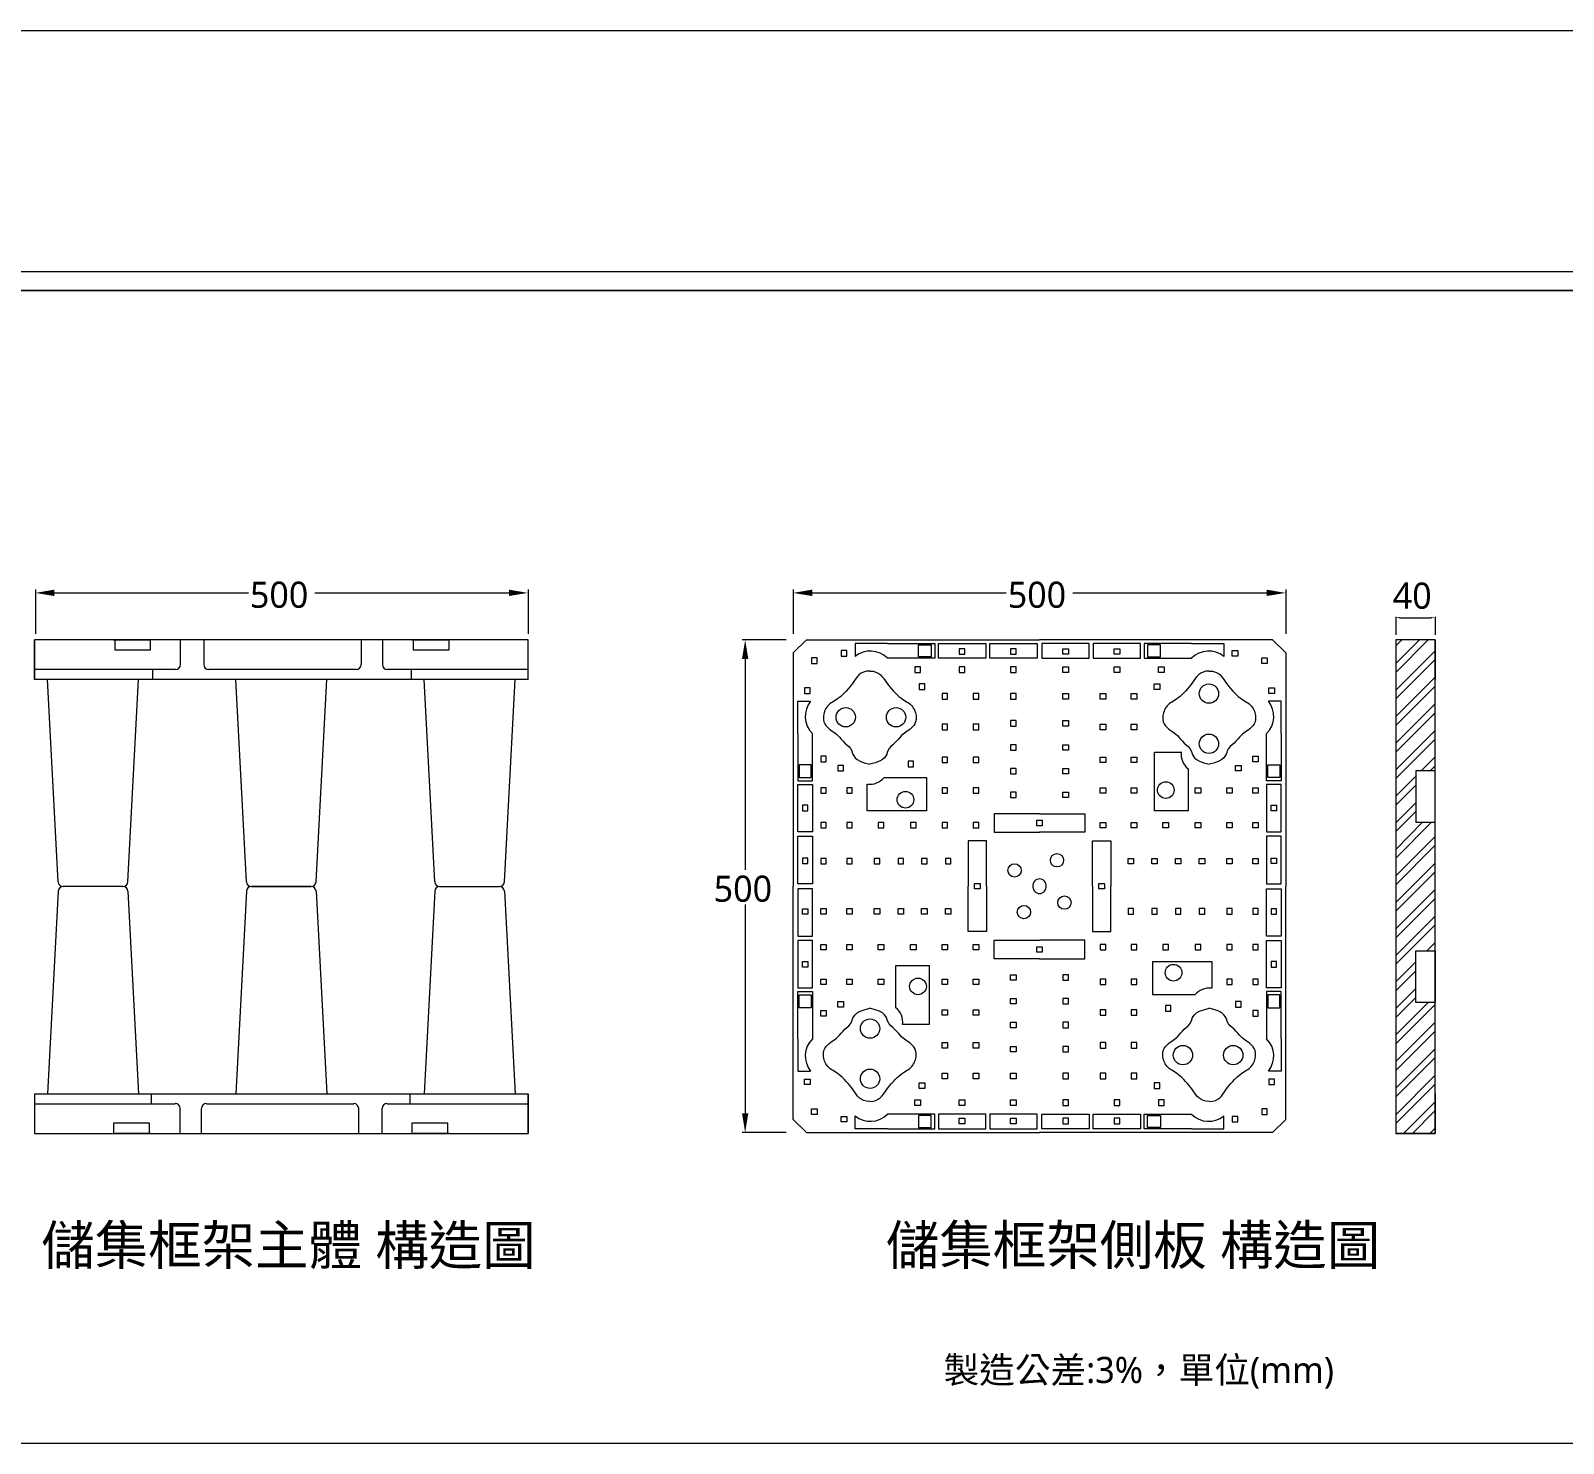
# Model space of a CAD drawing. Header units: millimetres. Extents: x 5208 to 9408, y 10 to 2980.
# Drawn here: x 6157 to 7330, y 1899 to 2980 of the extents above; entities that cross this region are included whole.
import ezdxf

# ---------------------------------------------------------------- set-up
doc = ezdxf.new("R2010")
doc.units = ezdxf.units.MM
doc.styles.add('微軟正黑體-20', font='Microsoft JhengHei.ttf', dxfattribs={"height": 20})
doc.styles.add('微軟正黑體-30', font='Microsoft JhengHei.ttf', dxfattribs={"height": 30})

msp = doc.modelspace()

# ---------------------------------------------------------------- linework, layer by layer
at = {"lineweight": 5}
for p, q in [((5207.7, 2980.1, 163.2), (9407.7, 2980.1, 163.2)), ((5394.7, 2781.3, 163.2), (9220.6, 2781.3, 163.2)), ((9220.6, 2781.3, 163.2), (5394.7, 2781.3, 163.2)), ((6160.2, 2552.2), (6160.2, 2518.3)), ((6174.7, 2549.7), (6323.3, 2549.7)), ((6374.1, 2549.7), (6522.6, 2549.7)), ((6537.3, 2552.2), (6537.3, 2518.3)), ((6740.2, 2552.2), (6740.2, 2518.3)), ((6754.8, 2549.7), (6903.4, 2549.7)), ((6954.2, 2549.7), (7102.6, 2549.7)), ((7117.4, 2552.2), (7117.4, 2518.3)), ((7201.5, 2531.3), (7201.5, 2517.6)), ((7204.8, 2530.7), (7228.3, 2530.7)), ((7231.6, 2531.3), (7231.6, 2517.6)), ((6537.3, 2513.8), (6159.5, 2513.8)), ((6159.5, 2513.8), (6159.5, 2483.4)), ((6159.5, 2483.4), (6159.5, 2513.8)), ((6220, 2513.8), (6247.5, 2513.8)), ((6248.4, 2513.8), (6220.9, 2513.8)), ((6220.9, 2513.8), (6220.9, 2506.1)), ((6248.4, 2506.1), (6248.4, 2513.8)), ((6271.1, 2513.8), (6271.1, 2494.8)), ((6289.1, 2513.8), (6289.1, 2494.8)), ((6409.5, 2513.8), (6409.5, 2494.8)), ((6425.8, 2513.8), (6425.8, 2494.8)), ((6448.4, 2513.8), (6475.9, 2513.8)), ((6476.8, 2513.8), (6449.3, 2513.8)), ((6449.3, 2513.8), (6449.3, 2506.1)), ((6476.8, 2506.1), (6476.8, 2513.8)), ((6537.3, 2483.4), (6537.3, 2513.8)), ((6735, 2513.8), (6701.1, 2513.8)), ((6750.4, 2513.8), (6740.2, 2503.8)), ((6750.4, 2513.8), (6928.8, 2513.8)), ((6812.4, 2510.9), (6787.6, 2510.9)), ((6787.6, 2510.9), (6787.6, 2501.1)), ((6812.4, 2510.9), (6848.7, 2510.9)), ((6848.7, 2510.9), (6848.7, 2499.7)), ((6851.4, 2499.7), (6851.4, 2510.9)), ((6851.4, 2510.9), (6887.6, 2510.9)), ((6887.6, 2510.9), (6887.6, 2499.7)), ((6890.7, 2499.7), (6890.7, 2510.9)), ((6890.7, 2510.9), (6926.9, 2510.9)), ((6926.9, 2510.9), (6926.9, 2499.7)), ((7107.2, 2513.8), (6928.8, 2513.8)), ((6966.9, 2510.9), (6930.7, 2510.9)), ((6930.7, 2510.9), (6930.7, 2499.7)), ((6966.9, 2499.7), (6966.9, 2510.9)), ((7006.2, 2510.9), (6970, 2510.9)), ((6970, 2510.9), (6970, 2499.7)), ((7006.2, 2499.7), (7006.2, 2510.9)), ((7045.2, 2510.9), (7009, 2510.9)), ((7009, 2510.9), (7009, 2499.7)), ((7045.2, 2510.9), (7070, 2510.9)), ((7070, 2510.9), (7070, 2501.1)), ((7107.2, 2513.8), (7117.4, 2503.8)), ((7231.6, 2513.8), (7201.5, 2513.8)), ((7201.5, 2513.8), (7201.5, 2136)), ((7231.6, 2136), (7231.6, 2513.8)), ((7231.6, 2513.8), (7231.6, 2483.4)), ((6220.9, 2506.1), (6248.4, 2506.1)), ((6449.3, 2506.1), (6476.8, 2506.1)), ((6703.5, 2499.2), (6703.5, 2337.6)), ((6740.2, 2503.8), (6740.2, 2325.2)), ((6754.4, 2499.9), (6754.4, 2495.6)), ((6758.6, 2499.9), (6754.4, 2499.9)), ((6758.6, 2495.6), (6758.6, 2499.9)), ((6777, 2505.6), (6777, 2501.4)), ((6781.2, 2505.6), (6777, 2505.6)), ((6777, 2501.4), (6781.2, 2501.4)), ((6781.2, 2501.4), (6781.2, 2505.6)), ((6848.7, 2499.7), (6812.4, 2499.7)), ((6836.2, 2509.9), (6846, 2509.9)), ((6836.2, 2500.7), (6836.2, 2509.9)), ((6846, 2500.7), (6836.2, 2500.7)), ((6846, 2509.9), (6846, 2500.7)), ((6887.6, 2499.7), (6851.4, 2499.7)), ((6867.4, 2507), (6867.4, 2502.8)), ((6871.6, 2507), (6867.4, 2507)), ((6867.4, 2502.8), (6871.6, 2502.8)), ((6871.6, 2502.8), (6871.6, 2507)), ((6926.9, 2499.7), (6890.7, 2499.7)), ((6906.7, 2507), (6906.7, 2502.8)), ((6910.9, 2507), (6906.7, 2507)), ((6906.7, 2502.8), (6910.9, 2502.8)), ((6910.9, 2502.8), (6910.9, 2507)), ((6930.7, 2499.7), (6966.9, 2499.7)), ((6946.7, 2502.8), (6946.7, 2507)), ((6946.7, 2507), (6950.9, 2507)), ((6950.9, 2502.8), (6946.7, 2502.8)), ((6950.9, 2507), (6950.9, 2502.8)), ((6970, 2499.7), (7006.2, 2499.7)), ((6986, 2502.8), (6986, 2507)), ((6986, 2507), (6990.3, 2507)), ((6990.3, 2502.8), (6986, 2502.8)), ((6990.3, 2507), (6990.3, 2502.8)), ((7009, 2499.7), (7045.2, 2499.7)), ((7021.4, 2509.9), (7011.6, 2509.9)), ((7011.6, 2509.9), (7011.6, 2500.7)), ((7011.6, 2500.7), (7021.4, 2500.7)), ((7021.4, 2500.7), (7021.4, 2509.9)), ((7076.4, 2501.4), (7076.4, 2505.6)), ((7076.4, 2505.6), (7080.6, 2505.6)), ((7080.6, 2501.4), (7076.4, 2501.4)), ((7080.6, 2505.6), (7080.6, 2501.4)), ((7099, 2495.6), (7099, 2499.9)), ((7099, 2499.9), (7103.2, 2499.9)), ((7103.2, 2499.9), (7103.2, 2495.6)), ((7117.4, 2503.8), (7117.4, 2325.2)), ((6267.4, 2491), (6159.5, 2491)), ((6250.1, 2483.4), (6250.1, 2491)), ((6405.7, 2491), (6292.9, 2491)), ((6537.3, 2491), (6429.6, 2491)), ((6448.1, 2483.5), (6448.1, 2491)), ((6754.4, 2495.6), (6758.6, 2495.6)), ((6833.3, 2493), (6833.3, 2488.8)), ((6837.6, 2493), (6833.3, 2493)), ((6833.3, 2488.8), (6837.6, 2488.8)), ((6837.6, 2488.8), (6837.6, 2493)), ((6867.4, 2493), (6867.4, 2488.8)), ((6871.6, 2493), (6867.4, 2493)), ((6867.4, 2488.8), (6871.6, 2488.8)), ((6871.6, 2488.8), (6871.6, 2493)), ((6906.7, 2493), (6906.7, 2488.8)), ((6910.9, 2493), (6906.7, 2493)), ((6906.7, 2488.8), (6910.9, 2488.8)), ((6910.9, 2488.8), (6910.9, 2493)), ((6946.7, 2488.8), (6946.7, 2493)), ((6946.7, 2493), (6950.9, 2493)), ((6950.9, 2488.8), (6946.7, 2488.8)), ((6950.9, 2493), (6950.9, 2488.8)), ((6986, 2488.8), (6986, 2493)), ((6986, 2493), (6990.3, 2493)), ((6990.3, 2488.8), (6986, 2488.8)), ((6990.3, 2493), (6990.3, 2488.8)), ((7020, 2488.8), (7020, 2493)), ((7020, 2493), (7024.3, 2493)), ((7024.3, 2488.8), (7020, 2488.8)), ((7024.3, 2493), (7024.3, 2488.8)), ((7103.2, 2495.6), (7099, 2495.6)), ((6537.3, 2483.4), (6159.5, 2483.4)), ((6177.6, 2328.5), (6169.4, 2483.4)), ((6230.9, 2328.5), (6239.1, 2483.4)), ((6321.7, 2328.5), (6313.5, 2483.4)), ((6375.1, 2328.5), (6383.3, 2483.4)), ((6465.9, 2328.5), (6457.7, 2483.4)), ((6519.2, 2328.5), (6527.4, 2483.4)), ((6749, 2477), (6749, 2472.8)), ((6753.2, 2477), (6749, 2477)), ((6753.2, 2472.8), (6753.2, 2477)), ((6836.8, 2480), (6836.8, 2475.8)), ((6841, 2480), (6836.8, 2480)), ((6836.8, 2475.8), (6841, 2475.8)), ((6841, 2475.8), (6841, 2480)), ((7016.6, 2475.8), (7016.6, 2480)), ((7016.6, 2480), (7020.8, 2480)), ((7020.8, 2475.8), (7016.6, 2475.8)), ((7020.8, 2480), (7020.8, 2475.8)), ((7104.4, 2472.8), (7104.4, 2477)), ((7104.4, 2477), (7108.6, 2477)), ((7108.6, 2477), (7108.6, 2472.8)), ((6743.9, 2442), (6743.9, 2466.8)), ((6743.9, 2466.8), (6753.6, 2466.8)), ((6749, 2472.8), (6753.2, 2472.8)), ((6854.3, 2472.6), (6854.3, 2468.4)), ((6858.5, 2472.6), (6854.3, 2472.6)), ((6854.3, 2468.4), (6858.5, 2468.4)), ((6858.5, 2468.4), (6858.5, 2472.6)), ((6878.1, 2472.6), (6878.1, 2468.4)), ((6882.4, 2472.6), (6878.1, 2472.6)), ((6878.1, 2468.4), (6882.4, 2468.4)), ((6882.4, 2468.4), (6882.4, 2472.6)), ((6906.7, 2472.6), (6906.7, 2468.4)), ((6910.9, 2472.6), (6906.7, 2472.6)), ((6906.7, 2468.4), (6910.9, 2468.4)), ((6910.9, 2468.4), (6910.9, 2472.6)), ((6946.7, 2468.4), (6946.7, 2472.6)), ((6946.7, 2472.6), (6950.9, 2472.6)), ((6950.9, 2468.4), (6946.7, 2468.4)), ((6950.9, 2472.6), (6950.9, 2468.4)), ((6975.2, 2468.4), (6975.2, 2472.6)), ((6975.2, 2472.6), (6979.5, 2472.6)), ((6979.5, 2468.4), (6975.2, 2468.4)), ((6979.5, 2472.6), (6979.5, 2468.4)), ((6999.1, 2468.4), (6999.1, 2472.6)), ((6999.1, 2472.6), (7003.4, 2472.6)), ((7003.4, 2468.4), (6999.1, 2468.4)), ((7003.4, 2472.6), (7003.4, 2468.4)), ((7113.7, 2466.8), (7104, 2466.8)), ((7108.6, 2472.8), (7104.4, 2472.8)), ((7113.7, 2442), (7113.7, 2466.8)), ((6906.7, 2452.1), (6906.7, 2447.8)), ((6910.9, 2452.1), (6906.7, 2452.1)), ((6910.9, 2447.8), (6910.9, 2452.1)), ((6946.7, 2447.8), (6946.7, 2452.1)), ((6946.7, 2452.1), (6950.9, 2452.1)), ((6950.9, 2452.1), (6950.9, 2447.8)), ((6743.9, 2442), (6743.9, 2405.8)), ((6755, 2405.8), (6755, 2442)), ((6854.3, 2449.1), (6854.3, 2444.8)), ((6858.5, 2449.1), (6854.3, 2449.1)), ((6854.3, 2444.8), (6858.5, 2444.8)), ((6858.5, 2444.8), (6858.5, 2449.1)), ((6878.1, 2449.1), (6878.1, 2444.8)), ((6882.4, 2449.1), (6878.1, 2449.1)), ((6878.1, 2444.8), (6882.4, 2444.8)), ((6882.4, 2444.8), (6882.4, 2449.1)), ((6906.7, 2447.8), (6910.9, 2447.8)), ((6950.9, 2447.8), (6946.7, 2447.8)), ((6975.2, 2444.8), (6975.2, 2449.1)), ((6975.2, 2449.1), (6979.5, 2449.1)), ((6979.5, 2444.8), (6975.2, 2444.8)), ((6979.5, 2449.1), (6979.5, 2444.8)), ((6999.1, 2444.8), (6999.1, 2449.1)), ((6999.1, 2449.1), (7003.4, 2449.1)), ((7003.4, 2444.8), (6999.1, 2444.8)), ((7003.4, 2449.1), (7003.4, 2444.8)), ((7102.6, 2405.8), (7102.6, 2442)), ((7113.7, 2442), (7113.7, 2405.8)), ((6906.7, 2433.5), (6906.7, 2429.2)), ((6910.9, 2433.5), (6906.7, 2433.5)), ((6906.7, 2429.2), (6910.9, 2429.2)), ((6910.9, 2429.2), (6910.9, 2433.5)), ((6946.7, 2429.2), (6946.7, 2433.5)), ((6946.7, 2433.5), (6950.9, 2433.5)), ((6950.9, 2429.2), (6946.7, 2429.2)), ((6950.9, 2433.5), (6950.9, 2429.2)), ((6744.8, 2418.2), (6744.8, 2408.4)), ((6754, 2418.2), (6744.8, 2418.2)), ((6754, 2408.4), (6754, 2418.2)), ((6761.3, 2424.6), (6761.3, 2420.4)), ((6765.5, 2424.6), (6761.3, 2424.6)), ((6761.3, 2420.4), (6765.5, 2420.4)), ((6765.5, 2420.4), (6765.5, 2424.6)), ((6774.5, 2417.7), (6774.5, 2413.5)), ((6778.8, 2417.7), (6774.5, 2417.7)), ((6778.8, 2413.5), (6778.8, 2417.7)), ((6828.2, 2420.8), (6828.2, 2416.6)), ((6832.4, 2420.8), (6828.2, 2420.8)), ((6832.4, 2416.6), (6832.4, 2420.8)), ((6854.3, 2424), (6854.3, 2419.8)), ((6858.5, 2424), (6854.3, 2424)), ((6854.3, 2419.8), (6858.5, 2419.8)), ((6858.5, 2419.8), (6858.5, 2424)), ((6878.1, 2424), (6878.1, 2419.8)), ((6882.4, 2424), (6878.1, 2424)), ((6878.1, 2419.8), (6882.4, 2419.8)), ((6882.4, 2419.8), (6882.4, 2424)), ((6975.2, 2419.8), (6975.2, 2424)), ((6975.2, 2424), (6979.5, 2424)), ((6979.5, 2419.8), (6975.2, 2419.8)), ((6979.5, 2424), (6979.5, 2419.8)), ((6999.1, 2419.8), (6999.1, 2424)), ((6999.1, 2424), (7003.4, 2424)), ((7003.4, 2419.8), (6999.1, 2419.8)), ((7003.4, 2424), (7003.4, 2419.8)), ((7016.9, 2382.8), (7016.9, 2427.9)), ((7016.9, 2427.9), (7037.3, 2427.9)), ((7078.8, 2413.5), (7078.8, 2417.7)), ((7078.8, 2417.7), (7083.1, 2417.7)), ((7083.1, 2417.7), (7083.1, 2413.5)), ((7092.1, 2420.4), (7092.1, 2424.6)), ((7092.1, 2424.6), (7096.3, 2424.6)), ((7096.3, 2420.4), (7092.1, 2420.4)), ((7096.3, 2424.6), (7096.3, 2420.4)), ((7103.6, 2408.4), (7103.6, 2418.2)), ((7103.6, 2418.2), (7112.8, 2418.2)), ((7112.8, 2418.2), (7112.8, 2408.4)), ((6743.9, 2405.8), (6755, 2405.8)), ((6744.8, 2408.4), (6754, 2408.4)), ((6774.5, 2413.5), (6778.8, 2413.5)), ((6809.9, 2408.4), (6842.2, 2408.4)), ((6828.2, 2416.6), (6832.4, 2416.6)), ((6842.2, 2408.4), (6842.2, 2382.8)), ((6906.7, 2415.3), (6906.7, 2411.1)), ((6910.9, 2415.3), (6906.7, 2415.3)), ((6906.7, 2411.1), (6910.9, 2411.1)), ((6910.9, 2411.1), (6910.9, 2415.3)), ((6946.7, 2411.1), (6946.7, 2415.3)), ((6946.7, 2415.3), (6950.9, 2415.3)), ((6950.9, 2411.1), (6946.7, 2411.1)), ((6950.9, 2415.3), (6950.9, 2411.1)), ((7042.5, 2415.1), (7042.5, 2382.8)), ((7083.1, 2413.5), (7078.8, 2413.5)), ((7113.7, 2405.8), (7102.6, 2405.8)), ((7112.8, 2408.4), (7103.6, 2408.4)), ((7231.6, 2413.6), (7216.8, 2413.6)), ((7216.8, 2413.6), (7216.8, 2374.1)), ((7231.6, 2374.1), (7231.6, 2413.6)), ((6743.9, 2403.1), (6755, 2403.1)), ((6743.9, 2366.9), (6743.9, 2403.1)), ((6755, 2403.1), (6755, 2366.9)), ((6761.3, 2400.5), (6761.3, 2396.3)), ((6765.5, 2400.5), (6761.3, 2400.5)), ((6761.3, 2396.3), (6765.5, 2396.3)), ((6765.5, 2396.3), (6765.5, 2400.5)), ((6781.3, 2400.5), (6781.3, 2396.3)), ((6785.5, 2400.5), (6781.3, 2400.5)), ((6781.3, 2396.3), (6785.5, 2396.3)), ((6785.5, 2396.3), (6785.5, 2400.5)), ((6797, 2382.8), (6797, 2403.2)), ((6854.3, 2400.5), (6854.3, 2396.3)), ((6858.5, 2400.5), (6854.3, 2400.5)), ((6854.3, 2396.3), (6858.5, 2396.3)), ((6858.5, 2396.3), (6858.5, 2400.5)), ((6878.1, 2400.5), (6878.1, 2396.3)), ((6882.4, 2400.5), (6878.1, 2400.5)), ((6878.1, 2396.3), (6882.4, 2396.3)), ((6882.4, 2396.3), (6882.4, 2400.5)), ((6906.7, 2397.2), (6906.7, 2393)), ((6910.9, 2397.2), (6906.7, 2397.2)), ((6910.9, 2393), (6910.9, 2397.2)), ((6946.7, 2393), (6946.7, 2397.2)), ((6946.7, 2397.2), (6950.9, 2397.2)), ((6950.9, 2397.2), (6950.9, 2393)), ((6975.2, 2396.3), (6975.2, 2400.5)), ((6975.2, 2400.5), (6979.5, 2400.5)), ((6979.5, 2396.3), (6975.2, 2396.3)), ((6979.5, 2400.5), (6979.5, 2396.3)), ((6999.1, 2396.3), (6999.1, 2400.5)), ((6999.1, 2400.5), (7003.4, 2400.5)), ((7003.4, 2396.3), (6999.1, 2396.3)), ((7003.4, 2400.5), (7003.4, 2396.3)), ((7047.9, 2396.3), (7047.9, 2400.5)), ((7047.9, 2400.5), (7052.2, 2400.5)), ((7052.2, 2396.3), (7047.9, 2396.3)), ((7052.2, 2400.5), (7052.2, 2396.3)), ((7072.1, 2396.3), (7072.1, 2400.5)), ((7072.1, 2400.5), (7076.3, 2400.5)), ((7076.3, 2396.3), (7072.1, 2396.3)), ((7076.3, 2400.5), (7076.3, 2396.3)), ((7092.1, 2396.3), (7092.1, 2400.5)), ((7092.1, 2400.5), (7096.3, 2400.5)), ((7096.3, 2396.3), (7092.1, 2396.3)), ((7096.3, 2400.5), (7096.3, 2396.3)), ((7113.7, 2403.1), (7102.6, 2403.1)), ((7102.6, 2403.1), (7102.6, 2366.9)), ((7113.7, 2366.9), (7113.7, 2403.1)), ((6747.3, 2387.1), (6747.3, 2382.9)), ((6751.5, 2387.1), (6747.3, 2387.1)), ((6747.3, 2382.9), (6751.5, 2382.9)), ((6751.5, 2382.9), (6751.5, 2387.1)), ((6842.2, 2382.8), (6797, 2382.8)), ((6906.7, 2393), (6910.9, 2393)), ((6950.9, 2393), (6946.7, 2393)), ((7042.5, 2382.8), (7016.9, 2382.8)), ((7106.1, 2382.9), (7106.1, 2387.1)), ((7106.1, 2387.1), (7110.3, 2387.1)), ((7110.3, 2382.9), (7106.1, 2382.9)), ((7110.3, 2387.1), (7110.3, 2382.9)), ((6761.3, 2374), (6761.3, 2369.8)), ((6765.5, 2374), (6761.3, 2374)), ((6765.5, 2369.8), (6765.5, 2374)), ((6781.3, 2374), (6781.3, 2369.8)), ((6785.5, 2374), (6781.3, 2374)), ((6785.5, 2369.8), (6785.5, 2374)), ((6805.4, 2374), (6805.4, 2369.8)), ((6809.7, 2374), (6805.4, 2374)), ((6809.7, 2369.8), (6809.7, 2374)), ((6830.1, 2374), (6830.1, 2369.8)), ((6834.3, 2374), (6830.1, 2374)), ((6834.3, 2369.8), (6834.3, 2374)), ((6854.3, 2374), (6854.3, 2369.8)), ((6858.5, 2374), (6854.3, 2374)), ((6858.5, 2369.8), (6858.5, 2374)), ((6878.1, 2374), (6878.1, 2369.8)), ((6882.4, 2374), (6878.1, 2374)), ((6882.4, 2369.8), (6882.4, 2374)), ((6928.8, 2380.7), (6894.2, 2380.7)), ((6894.2, 2380.7), (6894.2, 2366.6)), ((6926.7, 2371.5), (6926.7, 2375.7)), ((6926.7, 2375.7), (6930.9, 2375.7)), ((6930.9, 2371.5), (6926.7, 2371.5)), ((6928.8, 2380.7), (6963.4, 2380.7)), ((6930.9, 2375.7), (6930.9, 2371.5)), ((6963.4, 2380.7), (6963.4, 2366.6)), ((6975.2, 2369.8), (6975.2, 2374)), ((6975.2, 2374), (6979.5, 2374)), ((6979.5, 2374), (6979.5, 2369.8)), ((6999.1, 2369.8), (6999.1, 2374)), ((6999.1, 2374), (7003.4, 2374)), ((7003.4, 2374), (7003.4, 2369.8)), ((7023.3, 2369.8), (7023.3, 2374)), ((7023.3, 2374), (7027.5, 2374)), ((7027.5, 2374), (7027.5, 2369.8)), ((7047.9, 2369.8), (7047.9, 2374)), ((7047.9, 2374), (7052.2, 2374)), ((7052.2, 2374), (7052.2, 2369.8)), ((7072.1, 2369.8), (7072.1, 2374)), ((7072.1, 2374), (7076.3, 2374)), ((7076.3, 2374), (7076.3, 2369.8)), ((7092.1, 2369.8), (7092.1, 2374)), ((7092.1, 2374), (7096.3, 2374)), ((7096.3, 2374), (7096.3, 2369.8)), ((7216.8, 2374.1), (7231.6, 2374.1)), ((6755, 2366.9), (6743.9, 2366.9)), ((6743.9, 2363.4), (6755, 2363.4)), ((6743.9, 2327.1), (6743.9, 2363.4)), ((6755, 2363.4), (6755, 2327.1)), ((6761.3, 2369.8), (6765.5, 2369.8)), ((6781.3, 2369.8), (6785.5, 2369.8)), ((6805.4, 2369.8), (6809.7, 2369.8)), ((6830.1, 2369.8), (6834.3, 2369.8)), ((6854.3, 2369.8), (6858.5, 2369.8)), ((6888.3, 2359.9), (6874.2, 2359.9)), ((6874.2, 2359.9), (6874.2, 2325.2)), ((6878.1, 2369.8), (6882.4, 2369.8)), ((6888.3, 2325.2), (6888.3, 2359.9)), ((6894.2, 2366.6), (6928.8, 2366.6)), ((6963.4, 2366.6), (6928.8, 2366.6)), ((6969.3, 2325.2), (6969.3, 2359.9)), ((6969.3, 2359.9), (6983.4, 2359.9)), ((6979.5, 2369.8), (6975.2, 2369.8)), ((6983.4, 2359.9), (6983.4, 2325.2)), ((7003.4, 2369.8), (6999.1, 2369.8)), ((7027.5, 2369.8), (7023.3, 2369.8)), ((7052.2, 2369.8), (7047.9, 2369.8)), ((7076.3, 2369.8), (7072.1, 2369.8)), ((7096.3, 2369.8), (7092.1, 2369.8)), ((7102.6, 2366.9), (7113.7, 2366.9)), ((7113.7, 2363.4), (7102.6, 2363.4)), ((7102.6, 2363.4), (7102.6, 2327.1)), ((7113.7, 2327.1), (7113.7, 2363.4)), ((6747.3, 2346.7), (6747.3, 2342.5)), ((6751.5, 2346.7), (6747.3, 2346.7)), ((6751.5, 2342.5), (6751.5, 2346.7)), ((6761.3, 2346.5), (6761.3, 2342.3)), ((6765.5, 2346.5), (6761.3, 2346.5)), ((6765.5, 2342.3), (6765.5, 2346.5)), ((6781.3, 2346.5), (6781.3, 2342.3)), ((6785.5, 2346.5), (6781.3, 2346.5)), ((6785.5, 2342.3), (6785.5, 2346.5)), ((6802.3, 2346.5), (6802.3, 2342.3)), ((6806.5, 2346.5), (6802.3, 2346.5)), ((6806.5, 2342.3), (6806.5, 2346.5)), ((6820.6, 2346.5), (6820.6, 2342.3)), ((6824.8, 2346.5), (6820.6, 2346.5)), ((6824.8, 2342.3), (6824.8, 2346.5)), ((6838.6, 2346.5), (6838.6, 2342.3)), ((6842.8, 2346.5), (6838.6, 2346.5)), ((6842.8, 2342.3), (6842.8, 2346.5)), ((6856.8, 2346.5), (6856.8, 2342.3)), ((6861, 2346.5), (6856.8, 2346.5)), ((6861, 2342.3), (6861, 2346.5)), ((6996.6, 2342.3), (6996.6, 2346.5)), ((6996.6, 2346.5), (7000.8, 2346.5)), ((7000.8, 2346.5), (7000.8, 2342.3)), ((7014.8, 2342.3), (7014.8, 2346.5)), ((7014.8, 2346.5), (7019, 2346.5)), ((7019, 2346.5), (7019, 2342.3)), ((7032.8, 2342.3), (7032.8, 2346.5)), ((7032.8, 2346.5), (7037, 2346.5)), ((7037, 2346.5), (7037, 2342.3)), ((7051.1, 2342.3), (7051.1, 2346.5)), ((7051.1, 2346.5), (7055.3, 2346.5)), ((7055.3, 2346.5), (7055.3, 2342.3)), ((7072.1, 2342.3), (7072.1, 2346.5)), ((7072.1, 2346.5), (7076.3, 2346.5)), ((7076.3, 2346.5), (7076.3, 2342.3)), ((7092.1, 2342.3), (7092.1, 2346.5)), ((7092.1, 2346.5), (7096.3, 2346.5)), ((7096.3, 2346.5), (7096.3, 2342.3)), ((7106.1, 2342.5), (7106.1, 2346.7)), ((7106.1, 2346.7), (7110.3, 2346.7)), ((7110.3, 2346.7), (7110.3, 2342.5)), ((6747.3, 2342.5), (6751.5, 2342.5)), ((6761.3, 2342.3), (6765.5, 2342.3)), ((6781.3, 2342.3), (6785.5, 2342.3)), ((6802.3, 2342.3), (6806.5, 2342.3)), ((6820.6, 2342.3), (6824.8, 2342.3)), ((6838.6, 2342.3), (6842.8, 2342.3)), ((6856.8, 2342.3), (6861, 2342.3)), ((7000.8, 2342.3), (6996.6, 2342.3)), ((7019, 2342.3), (7014.8, 2342.3)), ((7037, 2342.3), (7032.8, 2342.3)), ((7055.3, 2342.3), (7051.1, 2342.3)), ((7076.3, 2342.3), (7072.1, 2342.3)), ((7096.3, 2342.3), (7092.1, 2342.3)), ((7110.3, 2342.5), (7106.1, 2342.5)), ((6227.2, 2324.9), (6181.4, 2324.9)), ((6227.2, 2324.9), (6181.4, 2324.9)), ((6325.5, 2324.9), (6371.3, 2324.9)), ((6371.3, 2324.9), (6325.5, 2324.9)), ((6469.6, 2324.9), (6515.4, 2324.9)), ((6469.6, 2324.9), (6515.4, 2324.9)), ((6740.2, 2146.6), (6740.2, 2325.2)), ((6755, 2327.1), (6743.9, 2327.1)), ((6755, 2323.3), (6743.9, 2323.3)), ((6743.9, 2323.3), (6743.9, 2287)), ((6755, 2287), (6755, 2323.3)), ((6874.2, 2290.5), (6874.2, 2325.2)), ((6879.1, 2323.1), (6879.1, 2327.3)), ((6879.1, 2327.3), (6883.4, 2327.3)), ((6883.4, 2323.1), (6879.1, 2323.1)), ((6883.4, 2327.3), (6883.4, 2323.1)), ((6888.3, 2325.2), (6888.3, 2290.5)), ((6969.3, 2325.2), (6969.3, 2290.5)), ((6974.2, 2323.1), (6974.2, 2327.3)), ((6974.2, 2327.3), (6978.5, 2327.3)), ((6978.5, 2323.1), (6974.2, 2323.1)), ((6978.5, 2327.3), (6978.5, 2323.1)), ((6983.4, 2290.5), (6983.4, 2325.2)), ((7102.6, 2327.1), (7113.7, 2327.1)), ((7102.6, 2287), (7102.6, 2323.3)), ((7102.6, 2323.3), (7113.7, 2323.3)), ((7113.7, 2323.3), (7113.7, 2287)), ((7117.4, 2146.6), (7117.4, 2325.2)), ((6177.6, 2321.3), (6169.4, 2166.3)), ((6230.9, 2321.3), (6239.1, 2166.3)), ((6321.7, 2321.3), (6313.5, 2166.3)), ((6375.1, 2321.3), (6383.3, 2166.3)), ((6465.9, 2321.3), (6457.7, 2166.3)), ((6519.2, 2321.3), (6527.4, 2166.3)), ((6703.5, 2311.2), (6703.5, 2151.2)), ((6747.3, 2303.7), (6747.3, 2307.9)), ((6747.3, 2307.9), (6751.5, 2307.9)), ((6751.5, 2303.7), (6747.3, 2303.7)), ((6751.5, 2307.9), (6751.5, 2303.7)), ((6761.3, 2303.9), (6761.3, 2308.1)), ((6761.3, 2308.1), (6765.5, 2308.1)), ((6765.5, 2303.9), (6761.3, 2303.9)), ((6765.5, 2308.1), (6765.5, 2303.9)), ((6781.3, 2303.9), (6781.3, 2308.1)), ((6781.3, 2308.1), (6785.5, 2308.1)), ((6785.5, 2303.9), (6781.3, 2303.9)), ((6785.5, 2308.1), (6785.5, 2303.9)), ((6802.3, 2303.9), (6802.3, 2308.1)), ((6802.3, 2308.1), (6806.5, 2308.1)), ((6806.5, 2303.9), (6802.3, 2303.9)), ((6806.5, 2308.1), (6806.5, 2303.9)), ((6820.6, 2303.9), (6820.6, 2308.1)), ((6820.6, 2308.1), (6824.8, 2308.1)), ((6824.8, 2303.9), (6820.6, 2303.9)), ((6824.8, 2308.1), (6824.8, 2303.9)), ((6838.6, 2303.9), (6838.6, 2308.1)), ((6838.6, 2308.1), (6842.8, 2308.1)), ((6842.8, 2303.9), (6838.6, 2303.9)), ((6842.8, 2308.1), (6842.8, 2303.9)), ((6856.8, 2303.9), (6856.8, 2308.1)), ((6856.8, 2308.1), (6861, 2308.1)), ((6861, 2303.9), (6856.8, 2303.9)), ((6861, 2308.1), (6861, 2303.9)), ((7000.8, 2308.1), (6996.6, 2308.1)), ((6996.6, 2308.1), (6996.6, 2303.9)), ((6996.6, 2303.9), (7000.8, 2303.9)), ((7000.8, 2303.9), (7000.8, 2308.1)), ((7019, 2308.1), (7014.8, 2308.1)), ((7014.8, 2308.1), (7014.8, 2303.9)), ((7014.8, 2303.9), (7019, 2303.9)), ((7019, 2303.9), (7019, 2308.1)), ((7037, 2308.1), (7032.8, 2308.1)), ((7032.8, 2308.1), (7032.8, 2303.9)), ((7032.8, 2303.9), (7037, 2303.9)), ((7037, 2303.9), (7037, 2308.1)), ((7055.3, 2308.1), (7051.1, 2308.1)), ((7051.1, 2308.1), (7051.1, 2303.9)), ((7051.1, 2303.9), (7055.3, 2303.9)), ((7055.3, 2303.9), (7055.3, 2308.1)), ((7076.3, 2308.1), (7072.1, 2308.1)), ((7072.1, 2308.1), (7072.1, 2303.9)), ((7072.1, 2303.9), (7076.3, 2303.9)), ((7076.3, 2303.9), (7076.3, 2308.1)), ((7096.3, 2308.1), (7092.1, 2308.1)), ((7092.1, 2308.1), (7092.1, 2303.9)), ((7092.1, 2303.9), (7096.3, 2303.9)), ((7096.3, 2303.9), (7096.3, 2308.1)), ((7110.3, 2307.9), (7106.1, 2307.9)), ((7106.1, 2307.9), (7106.1, 2303.7)), ((7106.1, 2303.7), (7110.3, 2303.7)), ((7110.3, 2303.7), (7110.3, 2307.9)), ((6888.3, 2290.5), (6874.2, 2290.5)), ((6969.3, 2290.5), (6983.4, 2290.5)), ((6743.9, 2287), (6755, 2287)), ((6755, 2283.5), (6743.9, 2283.5)), ((6743.9, 2283.5), (6743.9, 2247.3)), ((6755, 2247.3), (6755, 2283.5)), ((6761.3, 2276.4), (6761.3, 2280.6)), ((6761.3, 2280.6), (6765.5, 2280.6)), ((6765.5, 2276.4), (6761.3, 2276.4)), ((6765.5, 2280.6), (6765.5, 2276.4)), ((6781.3, 2276.4), (6781.3, 2280.6)), ((6781.3, 2280.6), (6785.5, 2280.6)), ((6785.5, 2276.4), (6781.3, 2276.4)), ((6785.5, 2280.6), (6785.5, 2276.4)), ((6805.4, 2276.4), (6805.4, 2280.6)), ((6805.4, 2280.6), (6809.7, 2280.6)), ((6809.7, 2276.4), (6805.4, 2276.4)), ((6809.7, 2280.6), (6809.7, 2276.4)), ((6830.1, 2276.4), (6830.1, 2280.6)), ((6830.1, 2280.6), (6834.3, 2280.6)), ((6834.3, 2276.4), (6830.1, 2276.4)), ((6834.3, 2280.6), (6834.3, 2276.4)), ((6854.3, 2276.4), (6854.3, 2280.6)), ((6854.3, 2280.6), (6858.5, 2280.6)), ((6858.5, 2276.4), (6854.3, 2276.4)), ((6858.5, 2280.6), (6858.5, 2276.4)), ((6878.1, 2276.4), (6878.1, 2280.6)), ((6878.1, 2280.6), (6882.4, 2280.6)), ((6882.4, 2276.4), (6878.1, 2276.4)), ((6882.4, 2280.6), (6882.4, 2276.4)), ((6894.2, 2269.7), (6894.2, 2283.8)), ((6894.2, 2283.8), (6928.8, 2283.8)), ((6926.7, 2274.7), (6926.7, 2278.9)), ((6926.7, 2278.9), (6930.9, 2278.9)), ((6963.4, 2283.8), (6928.8, 2283.8)), ((6930.9, 2278.9), (6930.9, 2274.7)), ((6963.4, 2269.7), (6963.4, 2283.8)), ((6979.5, 2280.6), (6975.2, 2280.6)), ((6975.2, 2280.6), (6975.2, 2276.4)), ((6975.2, 2276.4), (6979.5, 2276.4)), ((6979.5, 2276.4), (6979.5, 2280.6)), ((7003.4, 2280.6), (6999.1, 2280.6)), ((6999.1, 2280.6), (6999.1, 2276.4)), ((6999.1, 2276.4), (7003.4, 2276.4)), ((7003.4, 2276.4), (7003.4, 2280.6)), ((7027.5, 2280.6), (7023.3, 2280.6)), ((7023.3, 2280.6), (7023.3, 2276.4)), ((7023.3, 2276.4), (7027.5, 2276.4)), ((7027.5, 2276.4), (7027.5, 2280.6)), ((7052.2, 2280.6), (7047.9, 2280.6)), ((7047.9, 2280.6), (7047.9, 2276.4)), ((7047.9, 2276.4), (7052.2, 2276.4)), ((7052.2, 2276.4), (7052.2, 2280.6)), ((7076.3, 2280.6), (7072.1, 2280.6)), ((7072.1, 2280.6), (7072.1, 2276.4)), ((7072.1, 2276.4), (7076.3, 2276.4)), ((7076.3, 2276.4), (7076.3, 2280.6)), ((7096.3, 2280.6), (7092.1, 2280.6)), ((7092.1, 2280.6), (7092.1, 2276.4)), ((7092.1, 2276.4), (7096.3, 2276.4)), ((7096.3, 2276.4), (7096.3, 2280.6)), ((7113.7, 2287), (7102.6, 2287)), ((7102.6, 2247.3), (7102.6, 2283.5)), ((7102.6, 2283.5), (7113.7, 2283.5)), ((7113.7, 2283.5), (7113.7, 2247.3)), ((6747.3, 2263.3), (6747.3, 2267.5)), ((6747.3, 2267.5), (6751.5, 2267.5)), ((6751.5, 2267.5), (6751.5, 2263.3)), ((6818.8, 2232.2), (6818.8, 2264.5)), ((6818.8, 2264.5), (6844.4, 2264.5)), ((6844.4, 2264.5), (6844.4, 2219.4)), ((6928.8, 2269.7), (6894.2, 2269.7)), ((6930.9, 2274.7), (6926.7, 2274.7)), ((6928.8, 2269.7), (6963.4, 2269.7)), ((7015.5, 2242), (7015.5, 2267.6)), ((7015.5, 2267.6), (7060.6, 2267.6)), ((7060.6, 2267.6), (7060.6, 2247.2)), ((7110.3, 2267.5), (7106.1, 2267.5)), ((7106.1, 2267.5), (7106.1, 2263.3)), ((7110.3, 2263.3), (7110.3, 2267.5)), ((7216.8, 2236.1), (7216.8, 2275.7)), ((7216.8, 2275.7), (7231.6, 2275.7)), ((7231.6, 2275.7), (7231.6, 2236.1)), ((6751.5, 2263.3), (6747.3, 2263.3)), ((6761.3, 2249.9), (6761.3, 2254.1)), ((6761.3, 2254.1), (6765.5, 2254.1)), ((6765.5, 2254.1), (6765.5, 2249.9)), ((6781.3, 2249.9), (6781.3, 2254.1)), ((6781.3, 2254.1), (6785.5, 2254.1)), ((6785.5, 2254.1), (6785.5, 2249.9)), ((6805.4, 2249.9), (6805.4, 2254.1)), ((6805.4, 2254.1), (6809.7, 2254.1)), ((6809.7, 2254.1), (6809.7, 2249.9)), ((6854.3, 2249.9), (6854.3, 2254.1)), ((6854.3, 2254.1), (6858.5, 2254.1)), ((6858.5, 2254.1), (6858.5, 2249.9)), ((6878.1, 2249.9), (6878.1, 2254.1)), ((6878.1, 2254.1), (6882.4, 2254.1)), ((6882.4, 2254.1), (6882.4, 2249.9)), ((6906.7, 2253.2), (6906.7, 2257.4)), ((6906.7, 2257.4), (6910.9, 2257.4)), ((6910.9, 2253.2), (6906.7, 2253.2)), ((6910.9, 2257.4), (6910.9, 2253.2)), ((6950.9, 2257.4), (6946.7, 2257.4)), ((6946.7, 2257.4), (6946.7, 2253.2)), ((6946.7, 2253.2), (6950.9, 2253.2)), ((6950.9, 2253.2), (6950.9, 2257.4)), ((6979.5, 2254.1), (6975.2, 2254.1)), ((6975.2, 2254.1), (6975.2, 2249.9)), ((6979.5, 2249.9), (6979.5, 2254.1)), ((7003.4, 2254.1), (6999.1, 2254.1)), ((6999.1, 2254.1), (6999.1, 2249.9)), ((7003.4, 2249.9), (7003.4, 2254.1)), ((7076.3, 2254.1), (7072.1, 2254.1)), ((7072.1, 2254.1), (7072.1, 2249.9)), ((7076.3, 2249.9), (7076.3, 2254.1)), ((7096.3, 2254.1), (7092.1, 2254.1)), ((7092.1, 2254.1), (7092.1, 2249.9)), ((7096.3, 2249.9), (7096.3, 2254.1)), ((7106.1, 2263.3), (7110.3, 2263.3)), ((6743.9, 2247.3), (6755, 2247.3)), ((6743.9, 2208.4), (6743.9, 2244.6)), ((6743.9, 2244.6), (6755, 2244.6)), ((6744.8, 2232.2), (6744.8, 2242)), ((6744.8, 2242), (6754, 2242)), ((6754, 2242), (6754, 2232.2)), ((6755, 2244.6), (6755, 2208.4)), ((6765.5, 2249.9), (6761.3, 2249.9)), ((6785.5, 2249.9), (6781.3, 2249.9)), ((6809.7, 2249.9), (6805.4, 2249.9)), ((6858.5, 2249.9), (6854.3, 2249.9)), ((6882.4, 2249.9), (6878.1, 2249.9)), ((6975.2, 2249.9), (6979.5, 2249.9)), ((6999.1, 2249.9), (7003.4, 2249.9)), ((7047.7, 2242), (7015.5, 2242)), ((7072.1, 2249.9), (7076.3, 2249.9)), ((7092.1, 2249.9), (7096.3, 2249.9)), ((7113.7, 2247.3), (7102.6, 2247.3)), ((7113.7, 2244.6), (7102.6, 2244.6)), ((7102.6, 2244.6), (7102.6, 2208.4)), ((7112.8, 2242), (7103.6, 2242)), ((7103.6, 2242), (7103.6, 2232.2)), ((7112.8, 2232.2), (7112.8, 2242)), ((7113.7, 2208.4), (7113.7, 2244.6)), ((6754, 2232.2), (6744.8, 2232.2)), ((6761.3, 2225.8), (6761.3, 2230)), ((6761.3, 2230), (6765.5, 2230)), ((6765.5, 2230), (6765.5, 2225.8)), ((6774.5, 2232.7), (6774.5, 2236.9)), ((6774.5, 2236.9), (6778.8, 2236.9)), ((6778.8, 2232.7), (6774.5, 2232.7)), ((6778.8, 2236.9), (6778.8, 2232.7)), ((6854.3, 2226.4), (6854.3, 2230.6)), ((6854.3, 2230.6), (6858.5, 2230.6)), ((6858.5, 2230.6), (6858.5, 2226.4)), ((6878.1, 2226.4), (6878.1, 2230.6)), ((6878.1, 2230.6), (6882.4, 2230.6)), ((6882.4, 2230.6), (6882.4, 2226.4)), ((6906.7, 2235.1), (6906.7, 2239.3)), ((6906.7, 2239.3), (6910.9, 2239.3)), ((6910.9, 2235.1), (6906.7, 2235.1)), ((6910.9, 2239.3), (6910.9, 2235.1)), ((6950.9, 2239.3), (6946.7, 2239.3)), ((6946.7, 2239.3), (6946.7, 2235.1)), ((6946.7, 2235.1), (6950.9, 2235.1)), ((6950.9, 2235.1), (6950.9, 2239.3)), ((6979.5, 2230.6), (6975.2, 2230.6)), ((6975.2, 2230.6), (6975.2, 2226.4)), ((6979.5, 2226.4), (6979.5, 2230.6)), ((7003.4, 2230.6), (6999.1, 2230.6)), ((6999.1, 2230.6), (6999.1, 2226.4)), ((7003.4, 2226.4), (7003.4, 2230.6)), ((7029.4, 2233.8), (7025.2, 2233.8)), ((7025.2, 2233.8), (7025.2, 2229.6)), ((7025.2, 2229.6), (7029.4, 2229.6)), ((7029.4, 2229.6), (7029.4, 2233.8)), ((7083.1, 2236.9), (7078.8, 2236.9)), ((7078.8, 2236.9), (7078.8, 2232.7)), ((7078.8, 2232.7), (7083.1, 2232.7)), ((7083.1, 2232.7), (7083.1, 2236.9)), ((7096.3, 2230), (7092.1, 2230)), ((7092.1, 2230), (7092.1, 2225.8)), ((7096.3, 2225.8), (7096.3, 2230)), ((7103.6, 2232.2), (7112.8, 2232.2)), ((7231.6, 2236.1), (7216.8, 2236.1)), ((6765.5, 2225.8), (6761.3, 2225.8)), ((6844.4, 2219.4), (6824, 2219.4)), ((6858.5, 2226.4), (6854.3, 2226.4)), ((6882.4, 2226.4), (6878.1, 2226.4)), ((6906.7, 2216.9), (6906.7, 2221.2)), ((6906.7, 2221.2), (6910.9, 2221.2)), ((6910.9, 2221.2), (6910.9, 2216.9)), ((6950.9, 2221.2), (6946.7, 2221.2)), ((6946.7, 2221.2), (6946.7, 2216.9)), ((6950.9, 2216.9), (6950.9, 2221.2)), ((6975.2, 2226.4), (6979.5, 2226.4)), ((6999.1, 2226.4), (7003.4, 2226.4)), ((7092.1, 2225.8), (7096.3, 2225.8)), ((6743.9, 2208.4), (6743.9, 2183.6)), ((6910.9, 2216.9), (6906.7, 2216.9)), ((6946.7, 2216.9), (6950.9, 2216.9)), ((7113.7, 2208.4), (7113.7, 2183.6)), ((6854.3, 2201.3), (6854.3, 2205.6)), ((6854.3, 2205.6), (6858.5, 2205.6)), ((6858.5, 2201.3), (6854.3, 2201.3)), ((6858.5, 2205.6), (6858.5, 2201.3)), ((6878.1, 2201.3), (6878.1, 2205.6)), ((6878.1, 2205.6), (6882.4, 2205.6)), ((6882.4, 2201.3), (6878.1, 2201.3)), ((6882.4, 2205.6), (6882.4, 2201.3)), ((6906.7, 2198.3), (6906.7, 2202.6)), ((6906.7, 2202.6), (6910.9, 2202.6)), ((6910.9, 2198.3), (6906.7, 2198.3)), ((6910.9, 2202.6), (6910.9, 2198.3)), ((6950.9, 2202.6), (6946.7, 2202.6)), ((6946.7, 2202.6), (6946.7, 2198.3)), ((6946.7, 2198.3), (6950.9, 2198.3)), ((6950.9, 2198.3), (6950.9, 2202.6)), ((6979.5, 2205.6), (6975.2, 2205.6)), ((6975.2, 2205.6), (6975.2, 2201.3)), ((6975.2, 2201.3), (6979.5, 2201.3)), ((6979.5, 2201.3), (6979.5, 2205.6)), ((7003.4, 2205.6), (6999.1, 2205.6)), ((6999.1, 2205.6), (6999.1, 2201.3)), ((6999.1, 2201.3), (7003.4, 2201.3)), ((7003.4, 2201.3), (7003.4, 2205.6)), ((6743.9, 2183.6), (6753.6, 2183.6)), ((7113.7, 2183.6), (7104, 2183.6)), ((6749, 2173.4), (6749, 2177.6)), ((6749, 2177.6), (6753.2, 2177.6)), ((6753.2, 2173.4), (6749, 2173.4)), ((6753.2, 2177.6), (6753.2, 2173.4)), ((6836.8, 2170.4), (6836.8, 2174.6)), ((6836.8, 2174.6), (6841, 2174.6)), ((6841, 2174.6), (6841, 2170.4)), ((6854.3, 2177.8), (6854.3, 2182)), ((6854.3, 2182), (6858.5, 2182)), ((6858.5, 2177.8), (6854.3, 2177.8)), ((6858.5, 2182), (6858.5, 2177.8)), ((6878.1, 2177.8), (6878.1, 2182)), ((6878.1, 2182), (6882.4, 2182)), ((6882.4, 2177.8), (6878.1, 2177.8)), ((6882.4, 2182), (6882.4, 2177.8)), ((6906.7, 2177.8), (6906.7, 2182)), ((6906.7, 2182), (6910.9, 2182)), ((6910.9, 2177.8), (6906.7, 2177.8)), ((6910.9, 2182), (6910.9, 2177.8)), ((6950.9, 2182), (6946.7, 2182)), ((6946.7, 2182), (6946.7, 2177.8)), ((6946.7, 2177.8), (6950.9, 2177.8)), ((6950.9, 2177.8), (6950.9, 2182)), ((6979.5, 2182), (6975.2, 2182)), ((6975.2, 2182), (6975.2, 2177.8)), ((6975.2, 2177.8), (6979.5, 2177.8)), ((6979.5, 2177.8), (6979.5, 2182)), ((7003.4, 2182), (6999.1, 2182)), ((6999.1, 2182), (6999.1, 2177.8)), ((6999.1, 2177.8), (7003.4, 2177.8)), ((7003.4, 2177.8), (7003.4, 2182)), ((7020.8, 2174.6), (7016.6, 2174.6)), ((7016.6, 2174.6), (7016.6, 2170.4)), ((7020.8, 2170.4), (7020.8, 2174.6)), ((7108.6, 2177.6), (7104.4, 2177.6)), ((7104.4, 2177.6), (7104.4, 2173.4)), ((7104.4, 2173.4), (7108.6, 2173.4)), ((7108.6, 2173.4), (7108.6, 2177.6)), ((6159.5, 2166.3), (6537.3, 2166.3)), ((6159.5, 2166.3), (6159.5, 2136)), ((6159.5, 2158.7), (6267.2, 2158.7)), ((6248.7, 2166.2), (6248.7, 2158.8)), ((6291.1, 2158.7), (6403.9, 2158.7)), ((6429.4, 2158.7), (6537.3, 2158.7)), ((6446.7, 2166.3), (6446.7, 2158.8)), ((6537.3, 2136), (6537.3, 2166.3)), ((6537.3, 2166.3), (6537.3, 2136)), ((6833.3, 2157.4), (6833.3, 2161.6)), ((6833.3, 2161.6), (6837.6, 2161.6)), ((6841, 2170.4), (6836.8, 2170.4)), ((6837.6, 2161.6), (6837.6, 2157.4)), ((6867.4, 2157.4), (6867.4, 2161.6)), ((6867.4, 2161.6), (6871.6, 2161.6)), ((6871.6, 2161.6), (6871.6, 2157.4)), ((6906.7, 2157.4), (6906.7, 2161.6)), ((6906.7, 2161.6), (6910.9, 2161.6)), ((6910.9, 2161.6), (6910.9, 2157.4)), ((6950.9, 2161.6), (6946.7, 2161.6)), ((6946.7, 2161.6), (6946.7, 2157.4)), ((6950.9, 2157.4), (6950.9, 2161.6)), ((6990.3, 2161.6), (6986, 2161.6)), ((6986, 2161.6), (6986, 2157.4)), ((6990.3, 2157.4), (6990.3, 2161.6)), ((7016.6, 2170.4), (7020.8, 2170.4)), ((7024.3, 2161.6), (7020, 2161.6)), ((7020, 2161.6), (7020, 2157.4)), ((7024.3, 2157.4), (7024.3, 2161.6)), ((7231.6, 2166.3), (7231.6, 2136)), ((6271, 2136), (6271, 2155)), ((6287.3, 2136), (6287.3, 2155)), ((6407.7, 2136), (6407.7, 2155)), ((6425.7, 2136), (6425.7, 2155)), ((6754.4, 2150.5), (6754.4, 2154.8)), ((6754.4, 2154.8), (6758.6, 2154.8)), ((6758.6, 2150.5), (6754.4, 2150.5)), ((6758.6, 2154.8), (6758.6, 2150.5)), ((6777, 2144.8), (6777, 2149)), ((6777, 2149), (6781.2, 2149)), ((6781.2, 2149), (6781.2, 2144.8)), ((6787.6, 2139.5), (6787.6, 2149.3)), ((6848.7, 2150.7), (6812.4, 2150.7)), ((6837.6, 2157.4), (6833.3, 2157.4)), ((6846, 2149.7), (6836.2, 2149.7)), ((6836.2, 2149.7), (6836.2, 2140.5)), ((6846, 2140.5), (6846, 2149.7)), ((6848.7, 2139.5), (6848.7, 2150.7)), ((6851.4, 2150.7), (6851.4, 2139.5)), ((6887.6, 2150.7), (6851.4, 2150.7)), ((6871.6, 2157.4), (6867.4, 2157.4)), ((6867.4, 2143.4), (6867.4, 2147.6)), ((6867.4, 2147.6), (6871.6, 2147.6)), ((6871.6, 2147.6), (6871.6, 2143.4)), ((6887.6, 2139.5), (6887.6, 2150.7)), ((6890.7, 2150.7), (6890.7, 2139.5)), ((6926.9, 2150.7), (6890.7, 2150.7)), ((6910.9, 2157.4), (6906.7, 2157.4)), ((6906.7, 2143.4), (6906.7, 2147.6)), ((6906.7, 2147.6), (6910.9, 2147.6)), ((6910.9, 2147.6), (6910.9, 2143.4)), ((6926.9, 2139.5), (6926.9, 2150.7)), ((6930.7, 2139.5), (6930.7, 2150.7)), ((6930.7, 2150.7), (6966.9, 2150.7)), ((6946.7, 2157.4), (6950.9, 2157.4)), ((6950.9, 2147.6), (6946.7, 2147.6)), ((6946.7, 2147.6), (6946.7, 2143.4)), ((6950.9, 2143.4), (6950.9, 2147.6)), ((6966.9, 2150.7), (6966.9, 2139.5)), ((6970, 2139.5), (6970, 2150.7)), ((6970, 2150.7), (7006.2, 2150.7)), ((6986, 2157.4), (6990.3, 2157.4)), ((6990.3, 2147.6), (6986, 2147.6)), ((6986, 2147.6), (6986, 2143.4)), ((6990.3, 2143.4), (6990.3, 2147.6)), ((7006.2, 2150.7), (7006.2, 2139.5)), ((7009, 2139.5), (7009, 2150.7)), ((7009, 2150.7), (7045.2, 2150.7)), ((7011.6, 2140.5), (7011.6, 2149.7)), ((7011.6, 2149.7), (7021.4, 2149.7)), ((7020, 2157.4), (7024.3, 2157.4)), ((7021.4, 2149.7), (7021.4, 2140.5)), ((7070, 2139.5), (7070, 2149.3)), ((7080.6, 2149), (7076.4, 2149)), ((7076.4, 2149), (7076.4, 2144.8)), ((7080.6, 2144.8), (7080.6, 2149)), ((7103.2, 2154.8), (7099, 2154.8)), ((7099, 2154.8), (7099, 2150.5)), ((7099, 2150.5), (7103.2, 2150.5)), ((7103.2, 2150.5), (7103.2, 2154.8)), ((6159.5, 2136), (6537.3, 2136)), ((6247.5, 2143.7), (6220, 2143.7)), ((6220, 2143.7), (6220, 2136)), ((6220, 2136), (6247.5, 2136)), ((6248.4, 2136), (6220.9, 2136)), ((6247.5, 2136), (6247.5, 2143.7)), ((6475.9, 2143.7), (6448.4, 2143.7)), ((6448.4, 2143.7), (6448.4, 2136)), ((6448.4, 2136), (6475.9, 2136)), ((6476.8, 2136), (6449.3, 2136)), ((6475.9, 2136), (6475.9, 2143.7)), ((6735, 2136.6), (6701.1, 2136.6)), ((6750.4, 2136.6), (6740.2, 2146.6)), ((6750.4, 2136.6), (6928.8, 2136.6)), ((6781.2, 2144.8), (6777, 2144.8)), ((6812.4, 2139.5), (6787.6, 2139.5)), ((6812.4, 2139.5), (6848.7, 2139.5)), ((6836.2, 2140.5), (6846, 2140.5)), ((6851.4, 2139.5), (6887.6, 2139.5)), ((6871.6, 2143.4), (6867.4, 2143.4)), ((6890.7, 2139.5), (6926.9, 2139.5)), ((6910.9, 2143.4), (6906.7, 2143.4)), ((7107.2, 2136.6), (6928.8, 2136.6)), ((6966.9, 2139.5), (6930.7, 2139.5)), ((6946.7, 2143.4), (6950.9, 2143.4)), ((7006.2, 2139.5), (6970, 2139.5)), ((6986, 2143.4), (6990.3, 2143.4)), ((7045.2, 2139.5), (7009, 2139.5)), ((7021.4, 2140.5), (7011.6, 2140.5)), ((7045.2, 2139.5), (7070, 2139.5)), ((7076.4, 2144.8), (7080.6, 2144.8)), ((7107.2, 2136.6), (7117.4, 2146.6)), ((7201.5, 2136), (7231.6, 2136)), ((7231.6, 2136), (7201.5, 2136)), ((9219.7, 1898.7), (5394.9, 1898.7))]:
    msp.add_line(p, q, dxfattribs=at)
at = {"color": 4, "lineweight": 5}
msp.add_line((9234.8, 2795.5, 163.2), (5380.5, 2795.5, 163.2), dxfattribs=at)
at = {"linetype": 'Continuous', "lineweight": 5}
for p, q in [((7201.5, 2495.6), (7219.6, 2513.8)), ((7201.5, 2509.1), (7206.1, 2513.8)), ((7201.5, 2488.8), (7226.4, 2513.8)), ((7201.5, 2475.3), (7231.6, 2505.4)), ((7201.5, 2468.5), (7231.6, 2498.6)), ((7201.5, 2455), (7231.6, 2485.1)), ((7201.5, 2448.2), (7231.6, 2478.3)), ((7201.5, 2434.7), (7231.6, 2464.8)), ((7201.5, 2427.9), (7231.6, 2458)), ((7201.5, 2414.3), (7231.6, 2444.5)), ((7201.5, 2407.6), (7231.6, 2437.7)), ((7221, 2413.6), (7231.6, 2424.2)), ((7227.8, 2413.6), (7231.6, 2417.4)), ((7201.5, 2394), (7216.8, 2409.4)), ((7201.5, 2387.3), (7216.8, 2402.6)), ((7201.5, 2373.7), (7216.8, 2389.1)), ((7201.5, 2367), (7216.8, 2382.3)), ((7201.5, 2353.4), (7222.1, 2374.1)), ((7201.5, 2346.7), (7228.9, 2374.1)), ((7201.5, 2333.1), (7231.6, 2363.3)), ((7201.5, 2326.3), (7231.6, 2356.5)), ((7201.5, 2312.8), (7231.6, 2342.9)), ((7201.5, 2306), (7231.6, 2336.2)), ((7201.5, 2292.5), (7231.6, 2322.6)), ((7201.5, 2285.7), (7231.6, 2315.9)), ((7201.5, 2272.2), (7231.6, 2302.3)), ((7201.5, 2265.4), (7231.6, 2295.6)), ((7225.3, 2275.7), (7231.6, 2282)), ((7201.5, 2251.9), (7216.8, 2267.2)), ((7201.5, 2245.1), (7216.8, 2260.4)), ((7201.5, 2231.6), (7216.8, 2246.9)), ((7201.5, 2224.8), (7216.8, 2240.1)), ((7201.5, 2211.3), (7226.3, 2236.1)), ((7201.5, 2204.5), (7231.6, 2234.6)), ((7201.5, 2191), (7231.6, 2221.1)), ((7201.5, 2184.2), (7231.6, 2214.3)), ((7201.5, 2170.7), (7231.6, 2200.8)), ((7201.5, 2163.9), (7231.6, 2194)), ((7201.5, 2150.3), (7231.6, 2180.5)), ((7201.5, 2143.6), (7231.6, 2173.7)), ((7207.4, 2136), (7231.6, 2160.2)), ((7214.2, 2136), (7231.6, 2153.4)), ((7227.7, 2136), (7231.6, 2139.9))]:
    msp.add_line(p, q, dxfattribs=at)
at = {"lineweight": 5}
for centre, radius in [((7058.5, 2472.6), 7.4), ((6780.5, 2454.5), 7.4), ((6819, 2454.5), 7.4), ((7058.5, 2434.2), 7.4), ((7025.5, 2398.8), 6.38), ((6826.2, 2391.4), 6.38), ((6942.2, 2345), 5.1), ((6909.7, 2337.3), 5.1), ((6947.9, 2312.6), 5.1), ((6916.9, 2305.4), 5.1), ((7031.4, 2259), 6.38), ((6835.8, 2248.5), 6.38), ((6799.1, 2216.2), 7.4), ((7038.6, 2195.9), 7.4), ((7077.1, 2195.9), 7.4), ((6799.1, 2177.8), 7.4)]:
    msp.add_circle(centre, radius, dxfattribs=at)
for centre, radius, start, end in [((6799.3, 2486.6), 18.6, 45.0233, 128.7573), ((7058.3, 2486.6), 18.6, 51.2427, 134.9767), ((6267.4, 2494.8), 3.78, 270, 0), ((6292.9, 2494.8), 3.78, 180, 270), ((6405.7, 2494.8), 3.78, 270, 0), ((6429.6, 2494.8), 3.78, 180, 270), ((6768.1, 2455.2), 18.6, 141.2427, 224.9767), ((7089.5, 2455.2), 18.6, 315.0233, 38.7573), ((7051.5, 2426.2), 14.3, 173.05, 230.8813), ((6798.8, 2417.5), 14.3, 263.05, 320.8813), ((6181.4, 2328.7), 3.78, 183.0241, 270), ((6181.4, 2321.1), 3.78, 90, 176.9759), ((6227.2, 2328.7), 3.78, 270, 356.9759), ((6227.2, 2321.1), 3.78, 3.0241, 90), ((6325.5, 2328.7), 3.78, 183.0241, 270), ((6325.5, 2321.1), 3.78, 90, 176.9759), ((6371.3, 2328.7), 3.78, 270, 356.9759), ((6371.3, 2321.1), 3.78, 3.0241, 90), ((6469.6, 2328.7), 3.78, 183.0241, 270), ((6469.6, 2321.1), 3.78, 90, 176.9759), ((6515.4, 2328.7), 3.78, 270, 356.9759), ((6515.4, 2321.1), 3.78, 3.0241, 90), ((6928.8, 2325.7), 5.1, 90.4968, 185.7571), ((6928.8, 2324.7), 5.1, 174.2429, 269.5032), ((6928.8, 2325.7), 5.1, 354.2429, 89.5032), ((6928.8, 2324.7), 5.1, 270.4968, 5.7571), ((7058.8, 2232.9), 14.3, 83.05, 140.8813), ((6809.8, 2221.1), 14.3, 353.05, 50.8813), ((6768.1, 2195.2), 18.6, 135.0233, 218.7573), ((7089.5, 2195.2), 18.6, 321.2427, 44.9767), ((6267.2, 2155), 3.78, 0, 90), ((6291.1, 2155), 3.78, 90, 180), ((6403.9, 2155), 3.78, 0, 90), ((6429.4, 2155), 3.78, 90, 180), ((6799.3, 2163.8), 18.6, 231.2427, 314.9767), ((7058.3, 2163.8), 18.6, 225.0233, 308.7573)]:
    msp.add_arc(centre, radius, start, end, dxfattribs=at)
for points in [[(6798.9, 2489.9), (6791.4, 2489.9), (6787.1, 2481.1), (6774.7, 2467.7), (6765.7, 2464.4), (6762.5, 2454), (6764.7, 2447.8), (6770.6, 2443.4), (6774.2, 2441.5), (6779.7, 2434), (6786.2, 2430.4), (6786.2, 2421.2), (6798.9, 2418.7)], [(6798.9, 2489.9), (6806.4, 2489.9), (6810.7, 2481.1), (6823.1, 2467.7), (6832.1, 2464.4), (6835.3, 2454), (6833.1, 2447.8), (6827.2, 2443.4), (6823.6, 2441.5), (6818.1, 2434), (6811.6, 2430.4), (6811.6, 2421.2), (6798.9, 2418.7)], [(7058.7, 2489.9), (7051.2, 2489.9), (7046.9, 2481.1), (7034.5, 2467.7), (7025.5, 2464.4), (7022.3, 2454), (7024.5, 2447.8), (7030.4, 2443.4), (7034, 2441.5), (7039.5, 2434), (7046, 2430.4), (7046, 2421.2), (7058.7, 2418.7)], [(7058.7, 2489.9), (7066.2, 2489.9), (7070.5, 2481.1), (7082.9, 2467.7), (7091.9, 2464.4), (7095.1, 2454), (7092.9, 2447.8), (7087, 2443.4), (7083.4, 2441.5), (7077.9, 2434), (7071.4, 2430.4), (7071.4, 2421.2), (7058.7, 2418.7)], [(6798.9, 2160.5), (6791.4, 2160.5), (6787.1, 2169.3), (6774.7, 2182.7), (6765.7, 2186), (6762.5, 2196.4), (6764.7, 2202.6), (6770.6, 2207), (6774.2, 2208.9), (6779.7, 2216.4), (6786.2, 2220), (6786.2, 2229.2), (6798.9, 2231.7)], [(6798.9, 2160.5), (6806.4, 2160.5), (6810.7, 2169.3), (6823.1, 2182.7), (6832.1, 2186), (6835.3, 2196.4), (6833.1, 2202.6), (6827.2, 2207), (6823.6, 2208.9), (6818.1, 2216.4), (6811.6, 2220), (6811.6, 2229.2), (6798.9, 2231.7)], [(7058.7, 2160.5), (7051.2, 2160.5), (7046.9, 2169.3), (7034.5, 2182.7), (7025.5, 2186), (7022.3, 2196.4), (7024.5, 2202.6), (7030.4, 2207), (7034, 2208.9), (7039.5, 2216.4), (7046, 2220), (7046, 2229.2), (7058.7, 2231.7)], [(7058.7, 2160.5), (7066.2, 2160.5), (7070.5, 2169.3), (7082.9, 2182.7), (7091.9, 2186), (7095.1, 2196.4), (7092.9, 2202.6), (7087, 2207), (7083.4, 2208.9), (7077.9, 2216.4), (7071.4, 2220), (7071.4, 2229.2), (7058.7, 2231.7)]]:
    msp.add_open_spline(points, degree=3, dxfattribs=at)
for points in [[(6174.7, 2552.2), (6174.7, 2547.3), (6160.2, 2549.7)], [(6522.6, 2552.2), (6522.6, 2547.3), (6537.1, 2549.7)], [(6754.8, 2552.2), (6754.8, 2547.3), (6740.2, 2549.7)], [(7102.6, 2552.2), (7102.6, 2547.3), (7117.2, 2549.7)], [(7204.8, 2531.3), (7204.8, 2530.2), (7201.5, 2530.7)], [(7228.3, 2531.3), (7228.3, 2530.2), (7231.6, 2530.7)], [(6705.9, 2499.2), (6701.1, 2499.2), (6703.5, 2513.8)], [(6705.9, 2151.2), (6701.1, 2151.2), (6703.5, 2136.6)]]:
    msp.add_solid(points, dxfattribs=at)

# ---------------------------------------------------------------- texts
for s, height, style, p in [('500', 20, '微軟正黑體-20', (6324.4, 2538.3)), ('500', 20, '微軟正黑體-20', (6904.5, 2538.3)), ('40', 20, '微軟正黑體-20', (7199.2, 2537.6)), ('500', 20, '微軟正黑體-20', (6679.4, 2313.3)), ('儲集框架主體 構造圖', 30, '微軟正黑體-30', (6164.7, 2035.4)), ('儲集框架側板 構造圖', 30, '微軟正黑體-30', (6811.2, 2035.5)), ('製造公差:3%%%，單位(mm)', 20, '微軟正黑體-20', (6855.4, 1944.9))]:
    msp.add_text(s, height=height, dxfattribs=dict(at, style=style)).set_placement(p)

doc.saveas('drawing.dxf')
